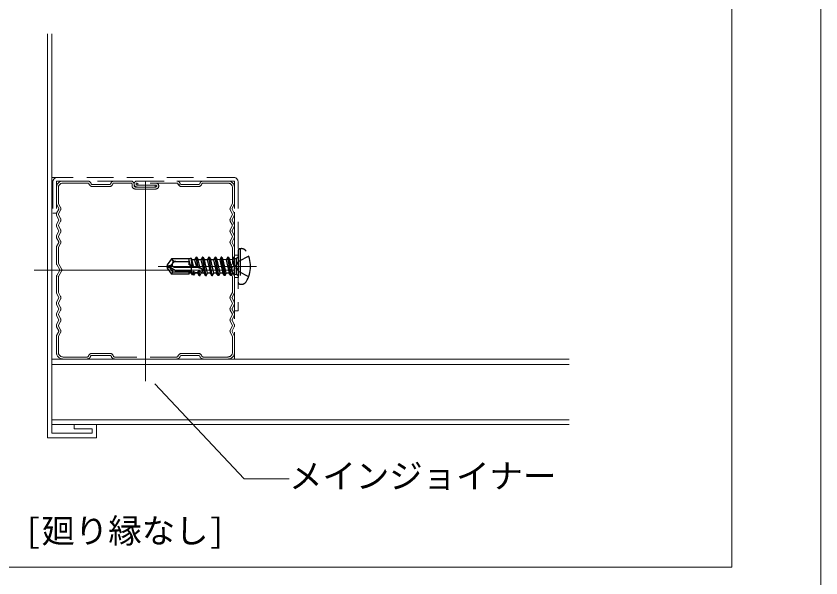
# Model space of a CAD drawing. Units: millimetres on the paper, with parts at other scales. Extents: x -195 to 195, y -140 to 138.
# Drawn here: x 158.86 to 195, y -115.99 to -90.74 of the extents above; entities that cross this region are included whole.
import ezdxf
from ezdxf.enums import TextEntityAlignment as Align

# ---------------------------------------------------------------- set-up
doc = ezdxf.new("R2010")
doc.units = ezdxf.units.MM
for name, pattern in [('CHAIN1', [8, 5, -1, 1, -1]), ('CHAIN2', [12, 9, -1, 1, -1]), ('DASHED1', [1.8, 1.2, -0.6])]:
    doc.linetypes.add(name, pattern=pattern)
for name, color, linetype, lineweight in [('3-0_中心線', 4, 'CHAIN1', 9), ('3-2_メインジョイナー', 3, 'Continuous', 18), ('3-4_野縁', 4, 'DASHED1', 9), ('3-6_文字・矢印', 7, 'Continuous', 18), ('3-A_クリップ', 7, 'DASHED1', 18), ('3-B_補強金具・金具・その他', 3, 'Continuous', 18), ('3-C_ビス・アンカーボルト・強調図形', 2, 'Continuous', 25), ('F-3_クロスジョイナー', 3, 'Continuous', 18)]:
    doc.layers.add(name, color=color, linetype=linetype, lineweight=lineweight)
doc.styles.add('ＭＳ ゴシック', font='')
doc.styles.get('ＭＳ ゴシック').set_extended_font_data('MS Gothic')

msp = doc.modelspace()

# ---------------------------------------------------------------- linework, layer by layer
at = {"layer": '3-0_中心線', "linetype": 'CHAIN2'}
for p, q in [((164.667, -107.149), (164.667, -97.749)), ((159.667, -102.149), (169.667, -102.149))]:
    msp.add_line(p, q, dxfattribs=at)
at = {"layer": '3-0_中心線'}
for p, q in [((169.657, -101.989), (165.231, -101.989)), ((167.55, -101.989), (169.484, -101.989))]:
    msp.add_line(p, q, dxfattribs=at)
at = {"layer": '3-2_メインジョイナー'}
for p, q in [((160.467, -109.089), (160.467, -106.149)), ((160.467, -106.149), (183.7, -106.149)), ((160.467, -106.389), (183.7, -106.389)), ((160.467, -108.889), (183.7, -108.889)), ((160.467, -109.089), (183.7, -109.089))]:
    msp.add_line(p, q, dxfattribs=at)
at = {"layer": '3-4_野縁'}
for p, q in [((162.077, -98.149), (160.967, -98.149)), ((162.077, -98.239), (160.967, -98.239)), ((162.127, -98.269), (162.151, -98.317)), ((162.207, -98.228), (162.231, -98.276)), ((163.126, -98.228), (163.102, -98.276)), ((163.206, -98.269), (163.182, -98.317)), ((163.25, -98.239), (164.01, -98.239)), ((164.01, -98.149), (163.256, -98.149)), ((164.066, -98.295), (164.066, -98.363)), ((164.156, -98.363), (164.156, -98.295)), ((164.291, -98.149), (166.077, -98.149)), ((166.077, -98.239), (164.291, -98.239)), ((164.326, -98.239), (164.326, -98.329)), ((166.204, -98.286), (166.121, -98.309)), ((166.127, -98.269), (166.151, -98.317)), ((166.207, -98.228), (166.231, -98.276)), ((167.126, -98.228), (167.102, -98.276)), ((167.206, -98.269), (167.182, -98.317)), ((167.256, -98.149), (168.373, -98.149)), ((167.256, -98.239), (168.373, -98.239)), ((168.367, -98.149), (167.809, -98.149)), ((168.667, -106.149), (168.667, -98.189)), ((160.667, -98.449), (160.667, -99.149)), ((160.667, -98.449), (160.667, -99.149)), ((160.757, -98.449), (160.757, -99.149)), ((163.048, -98.309), (162.285, -98.309)), ((163.048, -98.399), (162.285, -98.399)), ((164.212, -98.419), (165.131, -98.419)), ((165.132, -98.509), (164.212, -98.509)), ((165.131, -98.329), (164.291, -98.329)), ((165.096, -98.329), (165.096, -98.419)), ((166.285, -98.309), (167.048, -98.309)), ((166.285, -98.399), (167.048, -98.399)), ((168.577, -98.449), (168.577, -99.149)), ((168.667, -98.449), (168.667, -99.149)), ((168.667, -98.449), (168.667, -99.149)), ((160.778, -99.389), (160.679, -99.197)), ((160.778, -99.389), (160.679, -99.197)), ((160.858, -99.348), (160.758, -99.156)), ((168.475, -99.348), (168.575, -99.156)), ((168.555, -99.389), (168.655, -99.197)), ((168.555, -99.389), (168.655, -99.197)), ((160.778, -99.408), (160.679, -99.6)), ((160.778, -99.408), (160.679, -99.6)), ((160.778, -99.889), (160.679, -99.697)), ((160.778, -99.889), (160.679, -99.697)), ((160.858, -99.449), (160.758, -99.641)), ((160.858, -99.848), (160.758, -99.656)), ((168.475, -99.449), (168.575, -99.641)), ((168.475, -99.848), (168.575, -99.656)), ((168.555, -99.408), (168.655, -99.6)), ((168.555, -99.408), (168.655, -99.6)), ((168.555, -99.889), (168.655, -99.697)), ((168.555, -99.889), (168.655, -99.697)), ((160.778, -99.908), (160.679, -100.1)), ((160.778, -99.908), (160.679, -100.1)), ((160.858, -99.949), (160.758, -100.141)), ((168.475, -99.949), (168.575, -100.141)), ((168.555, -99.908), (168.655, -100.1)), ((168.555, -99.908), (168.655, -100.1)), ((160.778, -100.389), (160.679, -100.197)), ((160.778, -100.389), (160.679, -100.197)), ((160.778, -100.408), (160.679, -100.6)), ((160.778, -100.408), (160.679, -100.6)), ((160.858, -100.348), (160.758, -100.156)), ((160.858, -100.449), (160.758, -100.641)), ((168.475, -100.348), (168.575, -100.156)), ((168.475, -100.449), (168.575, -100.641)), ((168.555, -100.389), (168.655, -100.197)), ((168.555, -100.389), (168.655, -100.197)), ((168.555, -100.408), (168.655, -100.6)), ((168.555, -100.408), (168.655, -100.6)), ((160.778, -100.889), (160.679, -100.697)), ((160.778, -100.889), (160.679, -100.697)), ((160.858, -100.848), (160.758, -100.656)), ((168.475, -100.848), (168.575, -100.656)), ((168.555, -100.889), (168.655, -100.697)), ((168.555, -100.889), (168.655, -100.697)), ((160.667, -101.849), (160.667, -101.149)), ((160.778, -100.908), (160.679, -101.1)), ((160.778, -100.908), (160.679, -101.1)), ((160.757, -101.849), (160.757, -101.149)), ((160.858, -100.949), (160.758, -101.141)), ((168.475, -100.949), (168.575, -101.141)), ((168.475, -100.949), (168.575, -101.141)), ((168.555, -100.908), (168.655, -101.1)), ((168.555, -100.908), (168.655, -101.1)), ((168.577, -101.849), (168.577, -101.149)), ((168.667, -101.849), (168.667, -101.149)), ((160.681, -101.902), (160.818, -102.139)), ((160.759, -101.857), (160.896, -102.094)), ((168.575, -101.857), (168.437, -102.094)), ((168.652, -101.902), (168.515, -102.139)), ((160.681, -102.396), (160.818, -102.159)), ((160.759, -102.441), (160.896, -102.204)), ((160.801, -102.149), (160.907, -102.149)), ((168.575, -102.441), (168.437, -102.204)), ((168.652, -102.396), (168.515, -102.159)), ((160.667, -103.149), (160.667, -102.449)), ((160.757, -103.149), (160.757, -102.449)), ((168.577, -102.449), (168.577, -103.149)), ((168.667, -102.449), (168.667, -103.099)), ((168.667, -102.499), (168.667, -103.149)), ((160.678, -103.195), (160.778, -103.388)), ((160.758, -103.153), (160.858, -103.346)), ((168.576, -103.153), (168.475, -103.346)), ((168.576, -103.153), (168.475, -103.346)), ((168.655, -103.195), (168.555, -103.388)), ((160.778, -103.406), (160.679, -103.598)), ((160.778, -103.888), (160.679, -103.696)), ((160.858, -103.448), (160.758, -103.64)), ((160.858, -103.846), (160.758, -103.655)), ((168.475, -103.448), (168.575, -103.64)), ((168.475, -103.846), (168.575, -103.655)), ((168.555, -103.406), (168.655, -103.598)), ((168.555, -103.888), (168.655, -103.696)), ((160.778, -103.906), (160.679, -104.098)), ((160.858, -103.948), (160.758, -104.14)), ((168.475, -103.948), (168.575, -104.14)), ((168.555, -103.906), (168.655, -104.098)), ((160.778, -104.388), (160.679, -104.196)), ((160.778, -104.406), (160.679, -104.598)), ((160.858, -104.346), (160.758, -104.155)), ((160.858, -104.448), (160.758, -104.64)), ((168.475, -104.346), (168.575, -104.155)), ((168.475, -104.448), (168.575, -104.64)), ((168.555, -104.388), (168.655, -104.196)), ((168.555, -104.406), (168.655, -104.598)), ((160.778, -104.888), (160.679, -104.696)), ((160.858, -104.846), (160.758, -104.655)), ((168.475, -104.846), (168.575, -104.655)), ((168.555, -104.888), (168.655, -104.696)), ((160.667, -105.849), (160.667, -105.149)), ((160.778, -104.906), (160.679, -105.098)), ((160.757, -105.849), (160.757, -105.147)), ((160.858, -104.948), (160.758, -105.14)), ((168.475, -104.948), (168.575, -105.14)), ((168.555, -104.906), (168.655, -105.098)), ((168.577, -105.849), (168.577, -105.149)), ((168.667, -105.849), (168.667, -105.149)), ((160.667, -105.849), (160.667, -105.249)), ((168.667, -105.849), (168.667, -105.249)), ((160.667, -106.149), (160.668, -106.149)), ((160.963, -106.149), (161.529, -106.149)), ((162.055, -106.059), (160.967, -106.059)), ((162.055, -106.149), (160.967, -106.149)), ((162.198, -106.033), (162.196, -106.04)), ((163.078, -105.899), (162.256, -105.899)), ((163.078, -105.989), (162.256, -105.989)), ((163.136, -106.033), (163.138, -106.04)), ((166.077, -106.059), (163.279, -106.059)), ((166.077, -106.149), (163.279, -106.149)), ((166.151, -105.98), (166.127, -106.028)), ((166.231, -106.021), (166.207, -106.069)), ((166.285, -105.899), (167.048, -105.899)), ((166.285, -105.989), (167.048, -105.989)), ((167.126, -106.069), (167.102, -106.021)), ((167.206, -106.028), (167.182, -105.98)), ((167.256, -106.059), (168.376, -106.059)), ((167.256, -106.149), (168.376, -106.149))]:
    msp.add_line(p, q, dxfattribs=at)
for centre, radius, start, end in [((160.967, -98.449), 0.3, 90, 180), ((160.967, -98.449), 0.21, 90, 180), ((162.077, -98.295), 0.146, 27, 90), ((162.077, -98.295), 0.056, 27, 90), ((162.285, -98.249), 0.06, 207, 270), ((163.048, -98.249), 0.06, 270, 333), ((163.256, -98.295), 0.146, 90, 153), ((163.256, -98.295), 0.056, 90, 153), ((164.01, -98.295), 0.146, 0, 90), ((164.01, -98.295), 0.056, 0, 90), ((164.291, -98.284), 0.135, 90, 180), ((164.291, -98.284), 0.135, 180, 270), ((164.291, -98.284), 0.045, 90, 180), ((164.291, -98.284), 0.045, 180, 270), ((165.131, -98.374), 0.135, 0, 90), ((166.077, -98.295), 0.146, 27, 90), ((166.077, -98.295), 0.056, 27, 90), ((166.285, -98.249), 0.06, 207, 270), ((167.048, -98.249), 0.06, 270, 333), ((167.256, -98.295), 0.146, 90, 153), ((167.256, -98.295), 0.056, 90, 153), ((168.367, -98.449), 0.3, 0, 90), ((168.367, -98.449), 0.21, 0, 90), ((162.285, -98.249), 0.15, 207, 270), ((163.048, -98.249), 0.15, 270, 333), ((164.212, -98.363), 0.146, 180, 270), ((164.212, -98.363), 0.056, 180, 270), ((165.131, -98.374), 0.045, 0, 90), ((165.131, -98.374), 0.045, 270, 0), ((165.131, -98.374), 0.135, 270, 0), ((166.285, -98.249), 0.15, 207, 270), ((167.048, -98.249), 0.15, 270, 333), ((160.773, -99.149), 0.106, 180, 207.4785), ((160.773, -99.149), 0.106, 180, 207.4785), ((160.773, -99.149), 0.016, 180, 207.4785), ((160.761, -99.399), 0.02, 332.5215, 27.4785), ((160.761, -99.399), 0.02, 332.5215, 27.4785), ((160.761, -99.399), 0.11, 332.5215, 27.4785), ((168.573, -99.399), 0.11, 152.5215, 207.4785), ((168.573, -99.399), 0.02, 152.5215, 207.4785), ((168.573, -99.399), 0.02, 152.5215, 207.4785), ((168.561, -99.149), 0.016, 332.5215, 0), ((168.561, -99.149), 0.106, 332.5215, 0), ((168.561, -99.149), 0.106, 332.5215, 0), ((160.773, -99.649), 0.106, 152.5215, 207.4785), ((160.773, -99.649), 0.106, 152.5215, 207.4785), ((160.773, -99.649), 0.016, 152.5215, 207.4785), ((168.561, -99.649), 0.016, 332.5215, 27.4785), ((168.561, -99.649), 0.106, 332.5215, 27.4785), ((168.561, -99.649), 0.106, 332.5215, 27.4785), ((160.773, -100.149), 0.106, 152.5215, 207.4785), ((160.773, -100.149), 0.106, 152.5215, 207.4785), ((160.761, -99.899), 0.02, 332.5215, 27.4785), ((160.761, -99.899), 0.02, 332.5215, 27.4785), ((160.761, -99.899), 0.11, 332.5215, 27.4785), ((168.573, -99.899), 0.11, 152.5215, 207.4785), ((168.573, -99.899), 0.02, 152.5215, 207.4785), ((168.573, -99.899), 0.02, 152.5215, 207.4785), ((168.561, -100.149), 0.106, 332.5215, 27.4785), ((168.561, -100.149), 0.106, 332.5215, 27.4785), ((160.773, -100.149), 0.016, 152.5215, 207.4785), ((160.761, -100.399), 0.02, 332.5215, 27.4785), ((160.761, -100.399), 0.02, 332.5215, 27.4785), ((160.761, -100.399), 0.11, 332.5215, 27.4785), ((168.573, -100.399), 0.11, 152.5215, 207.4785), ((168.573, -100.399), 0.02, 152.5215, 207.4785), ((168.573, -100.399), 0.02, 152.5215, 207.4785), ((168.561, -100.149), 0.016, 332.5215, 27.4785), ((160.773, -100.649), 0.106, 152.5215, 207.4785), ((160.773, -100.649), 0.106, 152.5215, 207.4785), ((160.773, -100.649), 0.016, 152.5215, 207.4785), ((168.561, -100.649), 0.016, 332.5215, 27.4785), ((168.561, -100.649), 0.106, 332.5215, 27.4785), ((168.561, -100.649), 0.106, 332.5215, 27.4785), ((160.773, -101.149), 0.106, 152.5215, 180), ((160.773, -101.149), 0.106, 152.5215, 180), ((160.773, -101.149), 0.016, 152.5215, 180), ((160.761, -100.899), 0.02, 332.5215, 27.4785), ((160.761, -100.899), 0.02, 332.5215, 27.4785), ((160.761, -100.899), 0.11, 332.5215, 27.4785), ((168.573, -100.899), 0.11, 152.5215, 207.4785), ((168.573, -100.899), 0.02, 152.5215, 207.4785), ((168.573, -100.899), 0.02, 152.5215, 207.4785), ((168.561, -101.149), 0.016, 0, 27.4785), ((168.561, -101.149), 0.106, 0, 27.4785), ((168.561, -101.149), 0.106, 0, 27.4785), ((160.773, -101.849), 0.106, 180, 210.052), ((160.773, -101.849), 0.016, 180, 210.052), ((168.561, -101.849), 0.016, 329.9479, 360), ((168.561, -101.849), 0.106, 329.9479, 360), ((160.801, -102.149), 0.02, 329.9479, 30.0521), ((160.801, -102.149), 0.11, 329.9479, 30.0521), ((168.533, -102.149), 0.11, 149.9479, 210.0521), ((168.533, -102.149), 0.02, 149.9479, 210.0521), ((160.773, -102.449), 0.106, 149.9479, 180), ((160.773, -102.449), 0.02, 149.9479, 180), ((160.773, -102.449), 0.016, 149.9479, 180), ((168.561, -102.449), 0.016, 0, 30.0521), ((168.561, -102.449), 0.106, 0, 30.0521), ((160.767, -103.149), 0.1, 180, 207.4785), ((160.767, -103.149), 0.01, 180, 207.4785), ((160.761, -103.397), 0.11, 332.5215, 27.4785), ((168.573, -103.397), 0.11, 152.5215, 207.4785), ((168.567, -103.149), 0.01, 332.5215, 0), ((168.567, -103.149), 0.01, 332.5215, 0), ((168.567, -103.149), 0.01, 332.5215, 0), ((168.567, -103.149), 0.01, 332.5215, 0), ((168.567, -103.149), 0.1, 332.5215, 0), ((168.567, -103.149), 0.1, 332.5215, 0), ((168.567, -103.149), 0.1, 332.5215, 0), ((168.567, -103.149), 0.1, 332.5215, 0), ((160.773, -103.647), 0.106, 152.5215, 207.4785), ((160.773, -103.647), 0.016, 152.5215, 207.4785), ((160.761, -103.397), 0.02, 332.5215, 27.4785), ((168.573, -103.397), 0.02, 152.5215, 207.4785), ((168.561, -103.647), 0.016, 332.5215, 27.4785), ((168.561, -103.647), 0.106, 332.5215, 27.4785), ((160.761, -103.897), 0.02, 332.5215, 27.4785), ((160.761, -103.897), 0.11, 332.5215, 27.4785), ((168.573, -103.897), 0.11, 152.5215, 207.4785), ((168.573, -103.897), 0.02, 152.5215, 207.4785), ((160.773, -104.147), 0.106, 152.5215, 207.4785), ((160.773, -104.147), 0.016, 152.5215, 207.4785), ((160.761, -104.397), 0.02, 332.5215, 27.4785), ((160.761, -104.397), 0.11, 332.5215, 27.4785), ((168.573, -104.397), 0.11, 152.5215, 207.4785), ((168.573, -104.397), 0.02, 152.5215, 207.4785), ((168.561, -104.147), 0.016, 332.5215, 27.4785), ((168.561, -104.147), 0.106, 332.5215, 27.4785), ((160.773, -104.647), 0.106, 152.5215, 207.4785), ((160.773, -104.647), 0.016, 152.5215, 207.4785), ((168.561, -104.647), 0.016, 332.5215, 27.4785), ((168.561, -104.647), 0.106, 332.5215, 27.4785), ((160.773, -105.147), 0.106, 152.5215, 180.793), ((160.773, -105.147), 0.016, 152.5215, 180.793), ((160.761, -104.897), 0.02, 332.5215, 27.4785), ((160.761, -104.897), 0.11, 332.5215, 27.4785), ((168.573, -104.897), 0.11, 152.5215, 207.4785), ((168.573, -104.897), 0.02, 152.5215, 207.4785), ((168.561, -105.147), 0.016, 0, 27.4785), ((168.561, -105.147), 0.106, 0, 27.4785), ((160.967, -105.849), 0.3, 180, 270), ((160.967, -105.849), 0.21, 180, 270), ((168.367, -105.849), 0.21, 270, 0), ((168.367, -105.849), 0.3, 270, 0), ((162.055, -106.003), 0.056, 270, 345), ((162.055, -106.003), 0.146, 270, 345), ((162.256, -106.049), 0.15, 90, 165), ((162.256, -106.049), 0.06, 90, 165), ((163.078, -106.049), 0.15, 15, 90), ((163.078, -106.049), 0.06, 15, 90), ((163.279, -106.003), 0.146, 195, 270), ((163.279, -106.003), 0.056, 195, 270), ((166.077, -106.003), 0.056, 270, 333), ((166.077, -106.003), 0.146, 270, 333), ((166.285, -106.049), 0.15, 90, 153), ((166.285, -106.049), 0.06, 90, 153), ((167.048, -106.049), 0.15, 27, 90), ((167.048, -106.049), 0.06, 27, 90), ((167.256, -106.003), 0.146, 207, 270), ((167.256, -106.003), 0.056, 207, 270)]:
    msp.add_arc(centre, radius, start, end, dxfattribs=at)
at = {"layer": '3-6_文字・矢印'}
for p, q in [((165.093, -107.268), (169.106, -111.537)), ((169.106, -111.537), (171.115, -111.537))]:
    msp.add_line(p, q, dxfattribs=at)
at = {"layer": '3-A_クリップ'}
for p, q in [((160.467, -97.989), (160.707, -97.989)), ((160.467, -98.149), (160.511, -98.149)), ((160.507, -98.189), (160.507, -99.589)), ((160.667, -98.189), (160.667, -99.589)), ((168.627, -97.989), (160.707, -97.989)), ((160.707, -98.149), (168.627, -98.149)), ((168.827, -98.189), (168.827, -103.989)), ((160.507, -99.589), (160.667, -99.589)), ((168.667, -101.489), (168.827, -101.489)), ((168.667, -102.489), (168.827, -102.489))]:
    msp.add_line(p, q, dxfattribs=at)
msp.add_lwpolyline([(168.667, -98.189), (168.667, -103.989), (168.827, -103.989)], dxfattribs=at)
for centre, radius, start, end in [((160.707, -98.189), 0.2, 90, 180), ((160.707, -98.189), 0.04, 90, 180), ((168.627, -98.189), 0.2, 0, 90), ((168.627, -98.189), 0.04, 0, 90)]:
    msp.add_arc(centre, radius, start, end, dxfattribs=at)
at = {"layer": '3-B_補強金具・金具・その他'}
for p, q in [((160.267, -91.54), (160.267, -109.689)), ((160.467, -109.489), (160.467, -91.54)), ((160.467, -106.289), (160.467, -109.489)), ((161.467, -109.089), (161.467, -109.289)), ((160.467, -109.489), (162.267, -109.489)), ((161.467, -109.289), (162.267, -109.289)), ((162.267, -109.289), (162.267, -109.489)), ((162.467, -109.689), (160.267, -109.689))]:
    msp.add_line(p, q, dxfattribs=at)
msp.add_lwpolyline([(161.467, -109.089), (162.467, -109.089), (162.467, -109.689)], dxfattribs=at)
at = {"layer": '3-C_ビス・アンカーボルト・強調図形', "linetype": 'DASHED1'}
for p, q in [((168.927, -101.189), (168.927, -102.789)), ((168.927, -101.189), (168.987, -101.189)), ((168.827, -101.289), (168.827, -102.689)), ((169.303, -101.529), (168.839, -101.76)), ((166.627, -101.649), (165.83, -101.649)), ((165.876, -101.698), (165.83, -101.649)), ((165.887, -101.847), (165.877, -101.861)), ((166.037, -101.769), (166.627, -101.769)), ((166.715, -101.624), (166.627, -101.649)), ((166.627, -101.924), (166.627, -101.649)), ((166.672, -101.895), (166.627, -101.701)), ((166.627, -101.828), (166.651, -101.931)), ((166.672, -101.895), (166.651, -101.931)), ((166.672, -101.895), (166.762, -101.92)), ((166.762, -101.92), (166.715, -101.624)), ((166.715, -101.624), (166.753, -101.689)), ((166.876, -101.689), (166.753, -101.689)), ((166.82, -101.977), (166.753, -101.689)), ((166.82, -101.977), (166.762, -101.92)), ((166.876, -101.689), (166.952, -102.012)), ((166.965, -101.569), (166.945, -101.569)), ((167.037, -101.994), (166.965, -101.569)), ((166.965, -101.569), (167.035, -101.689)), ((167.158, -101.689), (167.035, -101.689)), ((167.121, -102.058), (167.035, -101.689)), ((167.158, -101.689), (167.299, -102.289)), ((167.247, -101.569), (167.227, -101.569)), ((167.388, -102.409), (167.247, -101.569)), ((167.247, -101.569), (167.317, -101.689)), ((167.44, -101.689), (167.317, -101.689)), ((167.458, -102.289), (167.317, -101.689)), ((167.44, -101.689), (167.581, -102.289)), ((167.529, -101.569), (167.509, -101.569)), ((167.67, -102.409), (167.529, -101.569)), ((167.529, -101.569), (167.599, -101.689)), ((167.74, -102.289), (167.599, -101.689)), ((167.722, -101.689), (167.599, -101.689)), ((167.722, -101.689), (167.863, -102.289)), ((167.811, -101.569), (167.791, -101.569)), ((167.963, -102.39), (167.811, -101.569)), ((167.811, -101.569), (167.881, -101.689)), ((168.016, -102.298), (167.881, -101.689)), ((168.004, -101.689), (168.145, -102.289)), ((168.093, -101.569), (168.073, -101.569)), ((168.245, -102.39), (168.093, -101.569)), ((168.093, -101.569), (168.163, -101.689)), ((168.298, -102.298), (168.163, -101.689)), ((168.29, -101.689), (168.431, -102.289)), ((168.379, -101.569), (168.359, -101.569)), ((168.531, -102.39), (168.379, -101.569)), ((168.379, -101.569), (168.449, -101.689)), ((168.584, -102.298), (168.449, -101.689)), ((168.641, -101.569), (168.572, -101.689)), ((168.572, -101.689), (168.667, -102.091)), ((168.661, -101.569), (168.641, -101.569)), ((168.667, -101.724), (168.641, -101.569)), ((168.661, -101.569), (168.667, -101.578)), ((168.667, -101.597), (168.661, -101.569)), ((168.667, -102.343), (168.667, -101.578)), ((168.667, -101.635), (168.763, -101.632)), ((168.717, -101.989), (168.839, -101.76)), ((168.827, -101.569), (168.763, -101.632)), ((168.763, -102.345), (168.763, -101.632)), ((165.715, -101.969), (165.627, -101.989)), ((165.727, -102.006), (165.627, -101.989)), ((165.627, -101.989), (165.643, -102.061)), ((165.643, -102.061), (165.727, -102.006)), ((165.643, -102.061), (165.83, -102.329)), ((166.008, -102.169), (165.727, -102.006)), ((165.727, -102.006), (165.882, -102.229)), ((165.882, -102.229), (165.83, -102.329)), ((165.882, -102.229), (166.727, -102.229)), ((165.908, -101.999), (165.959, -102.029)), ((165.959, -102.029), (167.012, -102.029)), ((166.008, -102.169), (166.727, -102.169)), ((166.627, -101.924), (167.185, -102.075)), ((166.627, -102.272), (166.73, -102.266)), ((166.627, -102.329), (166.627, -102.272)), ((166.727, -101.951), (166.727, -102.266)), ((166.749, -102.225), (166.73, -102.266)), ((166.73, -102.266), (166.735, -102.289)), ((166.749, -102.225), (166.81, -102.222)), ((166.784, -102.373), (166.749, -102.225)), ((166.836, -102.388), (166.81, -102.222)), ((166.886, -102.257), (166.81, -102.222)), ((166.886, -102.257), (167.008, -102.251)), ((166.894, -102.289), (166.886, -102.257)), ((167.016, -101.989), (166.952, -102.012)), ((167.053, -102.208), (167.008, -102.251)), ((167.008, -102.251), (167.017, -102.289)), ((167.016, -101.988), (167.037, -101.994)), ((167.121, -102.058), (167.037, -101.994)), ((167.053, -102.208), (167.072, -102.207)), ((167.086, -102.409), (167.053, -102.208)), ((167.106, -102.409), (167.072, -102.207)), ((167.165, -102.242), (167.072, -102.207)), ((167.165, -102.242), (167.214, -102.239)), ((167.176, -102.289), (167.165, -102.242)), ((168.717, -101.989), (168.839, -102.218)), ((169.303, -102.449), (168.839, -102.218)), ((166.627, -102.329), (165.83, -102.329)), ((166.735, -102.289), (166.627, -102.289)), ((166.784, -102.373), (166.735, -102.289)), ((166.836, -102.388), (166.784, -102.373)), ((166.836, -102.388), (166.894, -102.289)), ((167.017, -102.289), (166.894, -102.289)), ((167.086, -102.409), (167.017, -102.289)), ((167.106, -102.409), (167.086, -102.409)), ((167.106, -102.409), (167.176, -102.289)), ((167.299, -102.289), (167.176, -102.289)), ((167.368, -102.409), (167.299, -102.289)), ((167.388, -102.409), (167.368, -102.409)), ((167.388, -102.409), (167.458, -102.289)), ((167.581, -102.289), (167.458, -102.289)), ((167.65, -102.409), (167.581, -102.289)), ((167.67, -102.409), (167.65, -102.409)), ((167.67, -102.409), (167.74, -102.289)), ((167.863, -102.289), (167.74, -102.289)), ((167.927, -102.399), (167.863, -102.289)), ((167.963, -102.39), (167.927, -102.399)), ((167.963, -102.39), (168.016, -102.298)), ((168.145, -102.289), (168.016, -102.289)), ((168.209, -102.399), (168.145, -102.289)), ((168.245, -102.39), (168.209, -102.399)), ((168.245, -102.39), (168.298, -102.298)), ((168.431, -102.289), (168.298, -102.289)), ((168.495, -102.399), (168.431, -102.289)), ((168.531, -102.39), (168.495, -102.399)), ((168.531, -102.39), (168.584, -102.298)), ((168.667, -102.289), (168.584, -102.289)), ((168.667, -102.343), (168.763, -102.345)), ((168.827, -102.409), (168.763, -102.345)), ((168.927, -102.789), (168.987, -102.789))]:
    msp.add_line(p, q, dxfattribs=at)
for points in [[(165.83, -101.649), (165.643, -101.916), (165.627, -101.989)], [(167.016, -101.989), (166.945, -101.569), (166.876, -101.689)], [(167.368, -102.409), (167.227, -101.569), (167.158, -101.689)], [(167.65, -102.409), (167.509, -101.569), (167.44, -101.689)], [(167.927, -102.399), (167.791, -101.569), (167.722, -101.689)], [(168.009, -101.68), (167.885, -101.689), (167.881, -101.689)], [(168.209, -102.399), (168.073, -101.569), (168.004, -101.689)], [(168.291, -101.68), (168.167, -101.689), (168.163, -101.689)], [(168.495, -102.399), (168.359, -101.569), (168.29, -101.689)], [(168.577, -101.68), (168.453, -101.689), (168.449, -101.689)]]:
    msp.add_lwpolyline(points, dxfattribs=at)
for centre, radius, start, end in [((168.927, -101.289), 0.1, 90, 180), ((168.987, -101.429), 0.24, 31.8908, 90), ((168.087, -101.989), 1.3, 328.1092, 31.8908), ((165.657, -101.707), 0.269, 282.5, 325), ((165.955, -101.916), 0.0958, 145, 240), ((165.789, -101.779), 0.119, 325, 42.8457), ((166.037, -101.549), 0.22, 222.8457, 270), ((166.037, -101.953), 0.184, 90, 145), ((165.773, -102.231), 0.269, 60, 102.5), ((167.077, -102.179), 0.15, 336.0793, 43.5446), ((168.927, -102.689), 0.1, 180, 270), ((168.987, -102.549), 0.24, 270, 328.1092)]:
    msp.add_arc(centre, radius, start, end, dxfattribs=at)
at = {"layer": 'F-3_クロスジョイナー'}
for p in [(191, -60.75), (2, -115.5)]:
    msp.add_line(p, (191, -115.5), dxfattribs=at)
msp.add_lwpolyline([(-195, 137.5), (195, 137.5), (195, -137.5)], dxfattribs=at)

# ---------------------------------------------------------------- texts
at = {"layer": '3-6_文字・矢印', "style": 'ＭＳ ゴシック'}
for s, p in [('メインジョイナー', (171.115, -112.287)), ('[廻り縁なし]', (159.25, -114.75))]:
    msp.add_text(s, height=1.1, dxfattribs=at).set_placement(p, align=Align.BOTTOM_LEFT)

doc.saveas('drawing.dxf')
